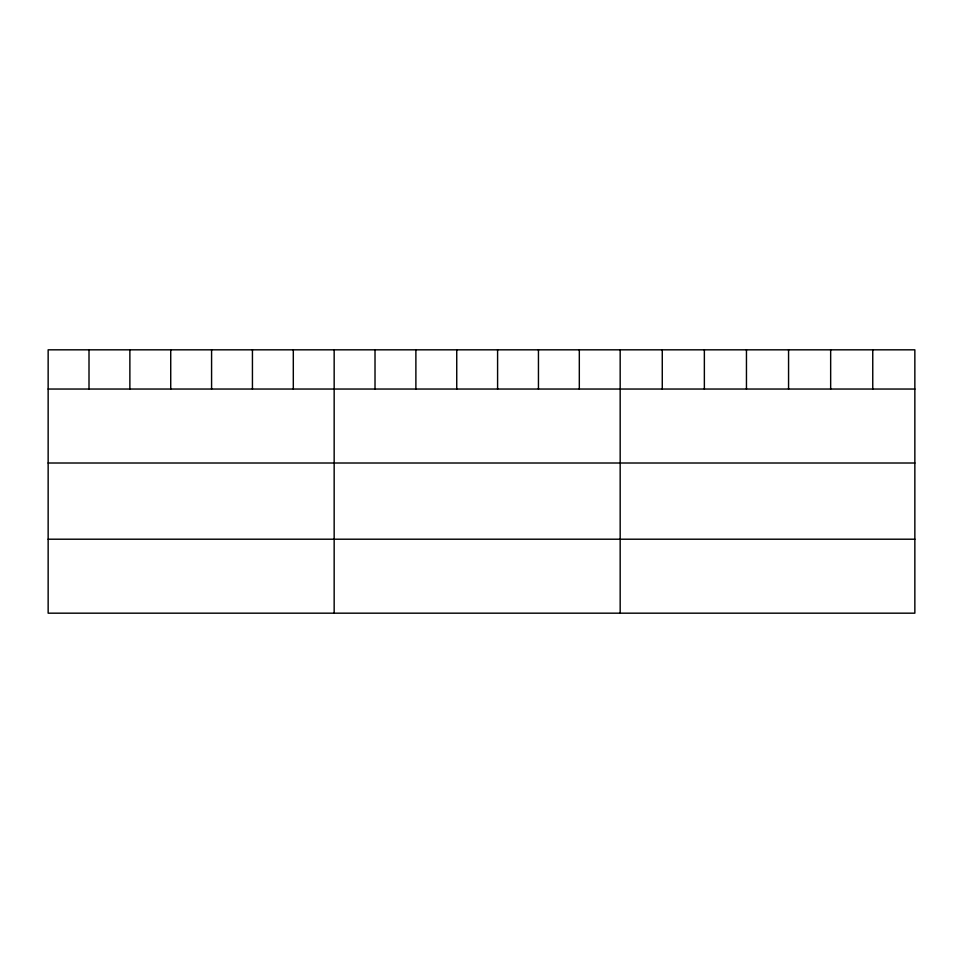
<?xml version="1.0" encoding="UTF-8"?>
<svg xmlns="http://www.w3.org/2000/svg" width="963" height="963" viewBox="0 0 963 963"><rect width="100%" height="100%" fill="white"/><g stroke="black" fill="none" stroke-linecap="round" stroke-linejoin="round"><path stroke-width="1.44" d="M914.85 389.04L914.85 613.178L48.15 613.178L48.15 349.822L914.85 349.822L914.85 389.04L48.15 389.04M48.15 463.01L914.85 463.01M48.15 539.208L914.85 539.208M872.755 349.822L872.755 389.04M830.66 349.822L830.66 389.04M788.565 349.822L788.565 389.04M746.457 349.822L746.457 389.04M704.362 349.822L704.362 389.04M662.267 349.822L662.267 389.04M620.172 349.822L620.172 613.178M579.317 349.822L579.317 389.04M538.449 349.822L538.449 389.04M497.594 349.822L497.594 389.04M456.739 349.822L456.739 389.04M415.884 349.822L415.884 389.04M375.016 349.822L375.016 389.04M334.161 349.822L334.161 613.178M293.306 349.822L293.306 389.04M252.438 349.822L252.438 389.04M211.583 349.822L211.583 389.04M170.728 349.822L170.728 389.04M129.873 349.822L129.873 389.04M89.005 349.822L89.005 389.04"/></g></svg>
